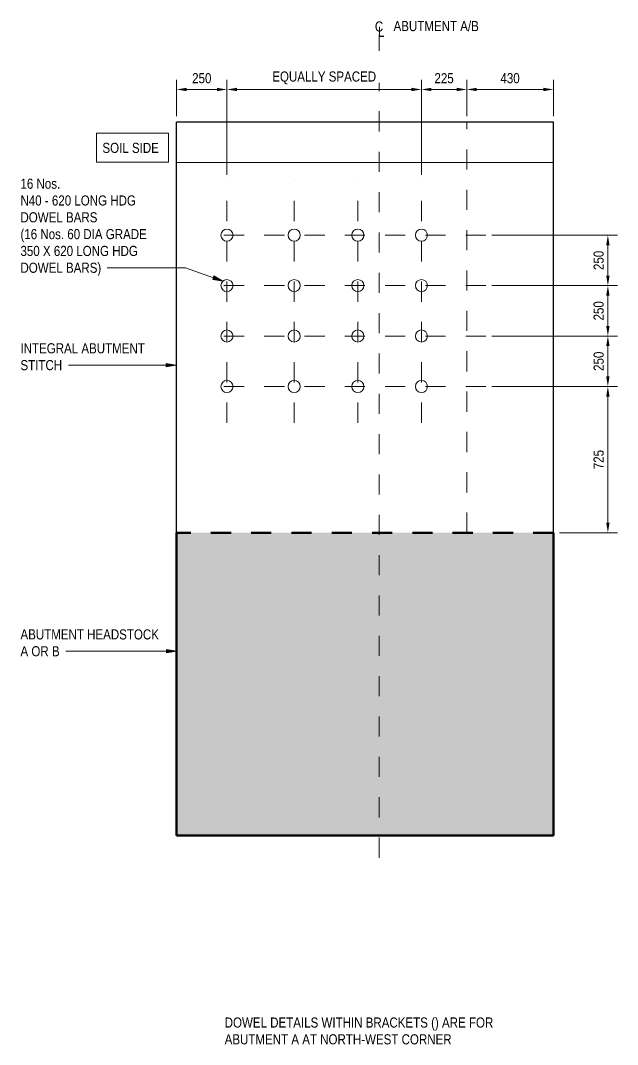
# Model space of a CAD drawing. Header units: metres. Extents: x 500.2 to 528.4, y 0.1 to 23.1.
# Drawn here: x 521.86 to 524.82, y 0.09 to 5.16 of the extents above; entities that cross this region are included whole.
import ezdxf

# ---------------------------------------------------------------- set-up
doc = ezdxf.new("R2010")
doc.units = ezdxf.units.M
doc.linetypes.add('JacobsCenter', pattern=[0.015, 0.009, -0.0015, 0.003, -0.0015])
doc.linetypes.add('JacobsDash', pattern=[0.0045, 0.003, -0.0015])
doc.layers.get('Defpoints').update_dxf_attribs({"color": 41})
for name, color, linetype, lineweight in [('A-ANNO-DIMS', 7, 'Continuous', 9), ('A-ANNO-NOTE', 7, 'Continuous', 9), ('A-DETL', 7, 'Continuous', 13), ('A-DETL-GENF', 7, 'Continuous', 9), ('G-ANNO-TEXT', 7, 'Continuous', 9)]:
    doc.layers.add(name, color=color, linetype=linetype, lineweight=lineweight)
doc.styles.add('Arial Narrow_5', font='ARIALN.TTF', dxfattribs={"height": 0.0025})
doc.styles.add('Arial Narrow_9', font='ARIALN.TTF', dxfattribs={"height": 0.05})
doc.dimstyles.new('Dimension_Standard_O__mm__5', dxfattribs={"dimscale": 0.3048, "dimtxt": 0.051172, "dimasz": 0.164042, "dimexe": 0.15748, "dimexo": 0.098425, "dimgap": 0.098425, "dimtad": 1, "dimdec": 0, "dimlfac": 1000, "dimzin": 0, "dimdsep": 46, "dimtxsty": 'Arial Narrow_9', "dimsah": 1, "dimcen": 0.09, "dimaunit": 1, "dimadec": 4, "dimazin": 0, "dimtfac": 1, "dimtdec": 4, "dimtix": 1, "dimtmove": 0, "dimatfit": 3, "dimfxl": 1, "dimtvp": 1, "dimtfill": 1, "dimtolj": 1, "dimtzin": 0, "dimlwd": 18, "dimlwe": 18, "dimarcsym": 2})
doc.dimstyles.new('Dimension_Standard_T__mm__1', dxfattribs={"dimscale": 0.3048, "dimtxt": 0.051172, "dimasz": 0.164042, "dimexe": 0.15748, "dimexo": 0.098425, "dimgap": 0.065617, "dimtad": 1, "dimdec": 0, "dimlfac": 1000, "dimzin": 0, "dimdsep": 46, "dimtxsty": 'Arial Narrow_9', "dimsah": 1, "dimcen": 0.09, "dimaunit": 1, "dimadec": 4, "dimazin": 0, "dimtfac": 1, "dimtdec": 4, "dimtix": 1, "dimtmove": 0, "dimatfit": 3, "dimfxl": 1, "dimtvp": 1, "dimtolj": 1, "dimtzin": 0, "dimlwd": 18, "dimlwe": 18, "dimarcsym": 2})

# ---------------------------------------------------------------- blocks, each defined once
blk = doc.blocks.new('CS_Annot_Centreline Symbol1 - CS_Annot_Centreline Symbol-5070896-DRG-2873066 - SECTION 3')
at = {"layer": 'A-ANNO-NOTE', "char_height": 0.0025, "attachment_point": 1, "style": 'Arial Narrow_5'}
for s, insert, width in [('C  ', (-0.00119, 0.00463), 0.0044093), ('L', (-0.00041, 0.00329), 0.0019241)]:
    blk.add_mtext(s, dxfattribs=dict(at, insert=insert, width=width))
blk = doc.blocks.new('DIMBLOCK19-DRG-2873066 - SECTION 3')
at = {"layer": 'A-ANNO-DIMS', "color": 0, "lineweight": 18, "transparency": 16777216}
for p, q in [((524.1989, 3.3493), (524.8223, 3.3493)), ((524.7743, 3.2993), (524.7743, 2.6743)), ((524.5339, 2.6243), (524.8223, 2.6243))]:
    blk.add_line(p, q, dxfattribs=at)
at = {"layer": 'A-ANNO-DIMS', "color": 0, "transparency": 16777216}
for points in [[(524.7659, 3.2993), (524.7826, 3.2993), (524.7743, 3.3493)], [(524.7659, 2.6743), (524.7826, 2.6743), (524.7743, 2.6243)]]:
    blk.add_solid(points, dxfattribs=at)
at = {"layer": 'Defpoints', "color": 0, "transparency": 16777216}
for p in [(524.1689, 3.3493), (524.5039, 2.6243), (524.7743, 2.6243)]:
    blk.add_point(p, dxfattribs=at)
at = {"layer": 'A-ANNO-DIMS', "color": 0, "lineweight": 18, "transparency": 16777216, "insert": (524.7287, 2.9868), "char_height": 0.05, "width": 0.114039, "attachment_point": 5, "rotation": 90, "style": 'Arial Narrow_9'}
blk.add_mtext('\\A1;725', dxfattribs=at)
blk = doc.blocks.new('DIMBLOCK20-DRG-2873066 - SECTION 3')
at = {"layer": 'A-ANNO-DIMS', "color": 0, "lineweight": 18, "transparency": 16777216}
for p, q in [((524.1989, 4.0993), (524.8223, 4.0993)), ((524.7743, 4.0493), (524.7743, 3.8993)), ((524.1989, 3.8493), (524.8223, 3.8493))]:
    blk.add_line(p, q, dxfattribs=at)
at = {"layer": 'A-ANNO-DIMS', "color": 0, "transparency": 16777216}
for points in [[(524.7659, 4.0493), (524.7826, 4.0493), (524.7743, 4.0993)], [(524.7659, 3.8993), (524.7826, 3.8993), (524.7743, 3.8493)]]:
    blk.add_solid(points, dxfattribs=at)
at = {"layer": 'Defpoints', "color": 0, "transparency": 16777216}
for p in [(524.1689, 4.0993), (524.1689, 3.8493), (524.7743, 3.8493)]:
    blk.add_point(p, dxfattribs=at)
at = {"layer": 'A-ANNO-DIMS', "color": 0, "lineweight": 18, "transparency": 16777216, "insert": (524.7287, 3.9743), "char_height": 0.05, "width": 0.114039, "attachment_point": 5, "rotation": 90, "style": 'Arial Narrow_9'}
blk.add_mtext('\\A1;250', dxfattribs=at)
blk = doc.blocks.new('DIMBLOCK21-DRG-2873066 - SECTION 3')
at = {"layer": 'A-ANNO-DIMS', "color": 0, "lineweight": 18, "transparency": 16777216}
for p, q in [((524.1989, 3.8493), (524.8223, 3.8493)), ((524.7743, 3.7993), (524.7743, 3.6493)), ((524.1989, 3.5993), (524.8223, 3.5993))]:
    blk.add_line(p, q, dxfattribs=at)
at = {"layer": 'A-ANNO-DIMS', "color": 0, "transparency": 16777216}
for points in [[(524.7659, 3.7993), (524.7826, 3.7993), (524.7743, 3.8493)], [(524.7659, 3.6493), (524.7826, 3.6493), (524.7743, 3.5993)]]:
    blk.add_solid(points, dxfattribs=at)
at = {"layer": 'Defpoints', "color": 0, "transparency": 16777216}
for p in [(524.1689, 3.8493), (524.1689, 3.5993), (524.7743, 3.5993)]:
    blk.add_point(p, dxfattribs=at)
at = {"layer": 'A-ANNO-DIMS', "color": 0, "lineweight": 18, "transparency": 16777216, "insert": (524.7287, 3.7243), "char_height": 0.05, "width": 0.114039, "attachment_point": 5, "rotation": 90, "style": 'Arial Narrow_9'}
blk.add_mtext('\\A1;250', dxfattribs=at)
blk = doc.blocks.new('DIMBLOCK22-DRG-2873066 - SECTION 3')
at = {"layer": 'A-ANNO-DIMS', "color": 0, "lineweight": 18, "transparency": 16777216}
for p, q in [((524.1989, 3.5993), (524.8223, 3.5993)), ((524.7743, 3.5493), (524.7743, 3.3993)), ((524.1989, 3.3493), (524.8223, 3.3493))]:
    blk.add_line(p, q, dxfattribs=at)
at = {"layer": 'A-ANNO-DIMS', "color": 0, "transparency": 16777216}
for points in [[(524.7659, 3.5493), (524.7826, 3.5493), (524.7743, 3.5993)], [(524.7659, 3.3993), (524.7826, 3.3993), (524.7743, 3.3493)]]:
    blk.add_solid(points, dxfattribs=at)
at = {"layer": 'Defpoints', "color": 0, "transparency": 16777216}
for p in [(524.1689, 3.5993), (524.1689, 3.3493), (524.7743, 3.3493)]:
    blk.add_point(p, dxfattribs=at)
at = {"layer": 'A-ANNO-DIMS', "color": 0, "lineweight": 18, "transparency": 16777216, "insert": (524.7287, 3.4743), "char_height": 0.05, "width": 0.114039, "attachment_point": 5, "rotation": 90, "style": 'Arial Narrow_9'}
blk.add_mtext('\\A1;250', dxfattribs=at)
blk = doc.blocks.new('DIMBLOCK23-DRG-2873066 - SECTION 3')
at = {"layer": 'A-ANNO-DIMS', "color": 0, "lineweight": 18, "transparency": 16777216}
for p, q in [((522.6339, 4.6893), (522.6339, 4.8696)), ((522.8839, 4.3993), (522.8839, 4.8696)), ((522.6839, 4.8216), (522.8339, 4.8216))]:
    blk.add_line(p, q, dxfattribs=at)
at = {"layer": 'A-ANNO-DIMS', "color": 0, "transparency": 16777216}
for points in [[(522.6839, 4.83), (522.6839, 4.8133), (522.6339, 4.8216)], [(522.8339, 4.83), (522.8339, 4.8133), (522.8839, 4.8216)]]:
    blk.add_solid(points, dxfattribs=at)
at = {"layer": 'Defpoints', "color": 0, "transparency": 16777216}
for p in [(522.8839, 4.8216), (522.6339, 4.6593), (522.8839, 4.3693)]:
    blk.add_point(p, dxfattribs=at)
at = {"layer": 'A-ANNO-DIMS', "color": 0, "lineweight": 18, "transparency": 16777216, "insert": (522.7589, 4.8772), "char_height": 0.05, "width": 0.114039, "attachment_point": 5, "style": 'Arial Narrow_9', "bg_fill": 3, "box_fill_scale": 1.1, "bg_fill_color": 256, "bg_fill_true_color": 13158600, "bg_fill_transparency": 0}
blk.add_mtext('\\A1;250', dxfattribs=at)
blk = doc.blocks.new('DIMBLOCK24-DRG-2873066 - SECTION 3')
at = {"layer": 'A-ANNO-DIMS', "color": 0, "lineweight": 18, "transparency": 16777216}
for p, q in [((522.8839, 4.3993), (522.8839, 4.8696)), ((523.8489, 4.3993), (523.8489, 4.8696)), ((522.9339, 4.8216), (523.7989, 4.8216))]:
    blk.add_line(p, q, dxfattribs=at)
at = {"layer": 'A-ANNO-DIMS', "color": 0, "transparency": 16777216}
for points in [[(522.9339, 4.83), (522.9339, 4.8133), (522.8839, 4.8216)], [(523.7989, 4.83), (523.7989, 4.8133), (523.8489, 4.8216)]]:
    blk.add_solid(points, dxfattribs=at)
at = {"layer": 'Defpoints', "color": 0, "transparency": 16777216}
for p in [(523.8489, 4.8216), (522.8839, 4.3693), (523.8489, 4.3693)]:
    blk.add_point(p, dxfattribs=at)
at = {"layer": 'A-ANNO-DIMS', "color": 0, "lineweight": 18, "transparency": 16777216, "insert": (523.3664, 4.879), "char_height": 0.05, "width": 0.618932, "attachment_point": 5, "style": 'Arial Narrow_9', "bg_fill": 3, "box_fill_scale": 1.1, "bg_fill_color": 256, "bg_fill_true_color": 13158600, "bg_fill_transparency": 0}
blk.add_mtext('\\A1;EQUALLY SPACED', dxfattribs=at)
blk = doc.blocks.new('DIMBLOCK25-DRG-2873066 - SECTION 3')
at = {"layer": 'A-ANNO-DIMS', "color": 0, "lineweight": 18, "transparency": 16777216}
for p, q in [((523.8489, 4.3993), (523.8489, 4.8696)), ((524.0739, 4.6893), (524.0739, 4.8696)), ((523.8989, 4.8216), (524.0239, 4.8216))]:
    blk.add_line(p, q, dxfattribs=at)
at = {"layer": 'A-ANNO-DIMS', "color": 0, "transparency": 16777216}
for points in [[(523.8989, 4.83), (523.8989, 4.8133), (523.8489, 4.8216)], [(524.0239, 4.83), (524.0239, 4.8133), (524.0739, 4.8216)]]:
    blk.add_solid(points, dxfattribs=at)
at = {"layer": 'Defpoints', "color": 0, "transparency": 16777216}
for p in [(524.0739, 4.8216), (524.0739, 4.6593), (523.8489, 4.3693)]:
    blk.add_point(p, dxfattribs=at)
at = {"layer": 'A-ANNO-DIMS', "color": 0, "lineweight": 18, "transparency": 16777216, "insert": (523.9614, 4.8772), "char_height": 0.05, "width": 0.114039, "attachment_point": 5, "style": 'Arial Narrow_9', "bg_fill": 3, "box_fill_scale": 1.1, "bg_fill_color": 256, "bg_fill_true_color": 13158600, "bg_fill_transparency": 0}
blk.add_mtext('\\A1;225', dxfattribs=at)
blk = doc.blocks.new('DIMBLOCK26-DRG-2873066 - SECTION 3')
at = {"layer": 'A-ANNO-DIMS', "color": 0, "lineweight": 18, "transparency": 16777216}
for p, q in [((524.0739, 4.6893), (524.0739, 4.8696)), ((524.5039, 4.6893), (524.5039, 4.8696)), ((524.1239, 4.8216), (524.4539, 4.8216))]:
    blk.add_line(p, q, dxfattribs=at)
at = {"layer": 'A-ANNO-DIMS', "color": 0, "transparency": 16777216}
for points in [[(524.1239, 4.83), (524.1239, 4.8133), (524.0739, 4.8216)], [(524.4539, 4.83), (524.4539, 4.8133), (524.5039, 4.8216)]]:
    blk.add_solid(points, dxfattribs=at)
at = {"layer": 'Defpoints', "color": 0, "transparency": 16777216}
for p in [(524.5039, 4.8216), (524.0739, 4.6593), (524.5039, 4.6593)]:
    blk.add_point(p, dxfattribs=at)
at = {"layer": 'A-ANNO-DIMS', "color": 0, "lineweight": 18, "transparency": 16777216, "insert": (524.2889, 4.8772), "char_height": 0.05, "width": 0.114039, "attachment_point": 5, "style": 'Arial Narrow_9', "bg_fill": 3, "box_fill_scale": 1.1, "bg_fill_color": 256, "bg_fill_true_color": 13158600, "bg_fill_transparency": 0}
blk.add_mtext('\\A1;430', dxfattribs=at)

msp = doc.modelspace()

# ---------------------------------------------------------------- hatches: boundary and pattern name
at = {"layer": 'A-DETL-GENF', "true_color": 0xc0c0c0}
msp.add_hatch(color=9, dxfattribs=at).paths.add_polyline_path([(522.6339, 1.1229), (524.5039, 1.1229), (524.5039, 2.6243), (522.6339, 2.6243)])
at = {"layer": 'G-ANNO-TEXT'}
for points in [[(522.8632, 3.872), (522.8191, 3.8971), (522.8131, 3.8804)], [(522.6313, 3.4551), (522.5813, 3.4639), (522.5813, 3.4463)], [(522.633, 2.0368), (522.583, 2.0456), (522.583, 2.028)]]:
    msp.add_hatch(color=256, dxfattribs=at).paths.add_polyline_path(points)

# ---------------------------------------------------------------- linework, layer by layer
at = {"layer": 'A-DETL', "linetype": 'JacobsCenter', "lineweight": 18}
for p, q in [((523.6389, 1.0133), (523.6389, 5.0933)), ((522.8839, 3.1693), (522.8839, 4.3693)), ((523.2173, 3.1693), (523.2173, 4.3693)), ((523.5331, 3.1693), (523.5331, 4.3693)), ((523.8489, 3.1693), (523.8489, 4.3693)), ((524.1689, 4.0993), (522.8289, 4.0993)), ((524.1689, 3.8493), (522.8289, 3.8493)), ((524.1689, 3.5993), (522.8289, 3.5993)), ((524.1689, 3.3493), (522.8289, 3.3493))]:
    msp.add_line(p, q, dxfattribs=at)
at = {"layer": 'A-DETL', "lineweight": 25}
for p, q in [((522.6339, 2.6243), (522.6339, 4.6593)), ((524.5039, 4.6593), (522.6339, 4.6593)), ((524.5039, 2.6243), (524.5039, 4.6593))]:
    msp.add_line(p, q, dxfattribs=at)
at = {"layer": 'A-DETL', "linetype": 'JacobsDash', "lineweight": 18}
msp.add_line((524.0739, 2.6243), (524.0739, 4.6593), dxfattribs=at)
at = {"layer": 'A-DETL', "lineweight": 18}
msp.add_line((522.6339, 4.4593), (524.5039, 4.4593), dxfattribs=at)
at = {"layer": 'A-DETL', "linetype": 'JacobsDash', "lineweight": 50}
msp.add_line((524.5039, 2.6243), (522.6339, 2.6243), dxfattribs=at)
at = {"layer": 'A-DETL', "lineweight": 50}
for p, q in [((522.6339, 2.6243), (522.6339, 1.1229)), ((524.5039, 1.1229), (524.5039, 2.6243)), ((522.6339, 1.1229), (524.5039, 1.1229))]:
    msp.add_line(p, q, dxfattribs=at)
at = {"layer": 'A-DETL', "lineweight": 18}
for centre in [(522.8839, 4.0993), (523.2173, 4.0993), (523.5331, 4.0993), (523.8489, 4.0993), (522.8839, 3.8493), (523.2173, 3.8493), (523.5331, 3.8493), (523.8489, 3.8493), (522.8839, 3.5993), (523.2173, 3.5993), (523.5331, 3.5993), (523.8489, 3.5993), (522.8839, 3.3493), (523.2173, 3.3493), (523.5331, 3.3493), (523.8489, 3.3493)]:
    msp.add_circle(centre, 0.03, dxfattribs=at)
at = {"layer": 'G-ANNO-TEXT'}
for p, q in [((522.5636, 3.9379), (522.2898, 3.9379)), ((522.6782, 3.9379), (522.5636, 3.9379)), ((522.8632, 3.872), (522.6782, 3.9379)), ((522.8191, 3.8971), (522.8131, 3.8804)), ((522.8131, 3.8804), (522.8632, 3.872)), ((522.8632, 3.872), (522.8191, 3.8971)), ((522.508, 3.4551), (522.0967, 3.4551)), ((522.6313, 3.4551), (522.508, 3.4551)), ((522.6313, 3.4551), (522.5813, 3.4639)), ((522.5813, 3.4639), (522.5813, 3.4463)), ((522.5813, 3.4463), (522.6313, 3.4551)), ((522.5831, 2.0368), (522.0834, 2.0368)), ((522.633, 2.0368), (522.583, 2.0456)), ((522.583, 2.0456), (522.583, 2.028)), ((522.583, 2.028), (522.633, 2.0368)), ((522.633, 2.0368), (522.5831, 2.0368))]:
    msp.add_line(p, q, dxfattribs=at)
at = {"layer": 'G-ANNO-TEXT', "lineweight": 18, "flags": 128}
msp.add_lwpolyline([(522.2358, 4.6045), (522.5936, 4.6045), (522.5936, 4.4611), (522.2358, 4.4611)], close=True, dxfattribs=at)

# ---------------------------------------------------------------- block references
at = {"layer": 'A-ANNO-NOTE', "xscale": 20, "yscale": 20, "zscale": 20}
msp.add_blockref('CS_Annot_Centreline Symbol1 - CS_Annot_Centreline Symbol-5070896-DRG-2873066 - SECTION 3', (523.6417, 5.0666), dxfattribs=at)

# ---------------------------------------------------------------- texts
at = {"layer": 'A-ANNO-NOTE', "insert": (523.7106, 5.161), "char_height": 0.05, "attachment_point": 1, "style": 'Arial Narrow_9', "bg_fill": 3, "box_fill_scale": 1, "bg_fill_color": 256, "bg_fill_true_color": 13158600, "bg_fill_transparency": 0}
msp.add_mtext('ABUTMENT A/B', dxfattribs=at)
at = {"layer": 'G-ANNO-TEXT', "char_height": 0.05, "attachment_point": 1, "style": 'Arial Narrow_9', "bg_fill": 3, "box_fill_scale": 1, "bg_fill_color": 256, "bg_fill_transparency": 0}
for s, insert in [('16 Nos. ', (521.859, 4.3796)), ('N40 - 620 LONG HDG ', (521.859, 4.2963)), ('DOWEL BARS', (521.859, 4.2129)), ('(16 Nos. 60 DIA GRADE ', (521.859, 4.1296)), ('DOWEL BARS)', (521.859, 3.9629)), ('INTEGRAL ABUTMENT ', (521.859, 3.5635)), ('STITCH', (521.859, 3.4801)), ('ABUTMENT HEADSTOCK', (521.859, 2.1452)), ('A OR B', (521.859, 2.0618)), ('DOWEL DETAILS WITHIN BRACKETS () ARE FOR ', (522.8724, 0.2211))]:
    msp.add_mtext(s, dxfattribs=dict(at, insert=insert))

# ---------------------------------------------------------------- dimensions: what is measured, and where the dimension line sits
at = {"layer": 'A-ANNO-DIMS', "lineweight": 18}
for base, p1, p2, override, picture, middle in [((524.7743, 3.8493), (524.1689, 4.0993), (524.1689, 3.8493), {"dimpost": '<>', "dimfxl": 0.25}, 'DIMBLOCK20-DRG-2873066 - SECTION 3', (524.7287, 3.9743)), ((524.7743, 3.5993), (524.1689, 3.8493), (524.1689, 3.5993), {"dimpost": '<>', "dimfxl": 0.25}, 'DIMBLOCK21-DRG-2873066 - SECTION 3', (524.7287, 3.7243)), ((524.7743, 3.3493), (524.1689, 3.5993), (524.1689, 3.3493), {"dimpost": '<>', "dimfxl": 0.25}, 'DIMBLOCK22-DRG-2873066 - SECTION 3', (524.7287, 3.4743)), ((524.7743, 2.6243), (524.1689, 3.3493), (524.5039, 2.6243), {"dimpost": '<>', "dimfxl": 0.798655}, 'DIMBLOCK19-DRG-2873066 - SECTION 3', (524.7287, 2.9868))]:
    dim = msp.add_linear_dim(base=base, p1=p1, p2=p2, angle=90, dimstyle='Dimension_Standard_T__mm__1', override=override, dxfattribs=at)
    dim.commit()
    dim.dimension.update_dxf_attribs({"geometry": picture, "text_midpoint": middle})

# ---------------------------------------------------------------- next in the draw order: texts
at = {"layer": 'G-ANNO-TEXT', "lineweight": 18, "insert": (522.2658, 4.5571), "char_height": 0.05, "attachment_point": 1, "style": 'Arial Narrow_9', "bg_fill": 3, "box_fill_scale": 1, "bg_fill_color": 256, "bg_fill_transparency": 0}
msp.add_mtext('SOIL SIDE', dxfattribs=at)
at = {"layer": 'G-ANNO-TEXT', "char_height": 0.05, "attachment_point": 1, "style": 'Arial Narrow_9', "bg_fill": 3, "box_fill_scale": 1, "bg_fill_color": 256, "bg_fill_transparency": 0}
for s, insert in [('350 X 620 LONG HDG ', (521.859, 4.0462)), ('ABUTMENT A AT NORTH-WEST CORNER', (522.8724, 0.1378))]:
    msp.add_mtext(s, dxfattribs=dict(at, insert=insert))

# ---------------------------------------------------------------- next in the draw order: dimensions: what is measured, and where the dimension line sits
at = {"layer": 'A-ANNO-DIMS', "lineweight": 18}
dim = msp.add_linear_dim(base=(522.8839, 4.8216), p1=(522.6339, 4.6593), p2=(522.8839, 4.3693), dimstyle='Dimension_Standard_O__mm__5', override={"dimpost": '<>', "dimfxl": 0.382884}, dxfattribs=at)
dim.commit()
dim.dimension.update_dxf_attribs({"geometry": 'DIMBLOCK23-DRG-2873066 - SECTION 3', "text_midpoint": (522.7589, 4.8772)})

# ---------------------------------------------------------------- next in the draw order: dimensions: what is measured, and where the dimension line sits
dim = msp.add_linear_dim(base=(523.8489, 4.8216), p1=(522.8839, 4.3693), p2=(523.8489, 4.3693), text='EQUALLY SPACED', dimstyle='Dimension_Standard_O__mm__5', override={"dimpost": '<>', "dimfxl": 0.965}, dxfattribs=at)
dim.commit()
dim.dimension.update_dxf_attribs({"geometry": 'DIMBLOCK24-DRG-2873066 - SECTION 3', "text_midpoint": (523.3664, 4.879)})

# ---------------------------------------------------------------- next in the draw order: dimensions: what is measured, and where the dimension line sits
dim = msp.add_linear_dim(base=(524.0739, 4.8216), p1=(523.8489, 4.3693), p2=(524.0739, 4.6593), dimstyle='Dimension_Standard_O__mm__5', override={"dimpost": '<>', "dimfxl": 0.367049}, dxfattribs=at)
dim.commit()
dim.dimension.update_dxf_attribs({"geometry": 'DIMBLOCK25-DRG-2873066 - SECTION 3', "text_midpoint": (523.9614, 4.8772)})

# ---------------------------------------------------------------- next in the draw order: dimensions: what is measured, and where the dimension line sits
dim = msp.add_linear_dim(base=(524.5039, 4.8216), p1=(524.0739, 4.6593), p2=(524.5039, 4.6593), dimstyle='Dimension_Standard_O__mm__5', override={"dimpost": '<>', "dimfxl": 0.43}, dxfattribs=at)
dim.commit()
dim.dimension.update_dxf_attribs({"geometry": 'DIMBLOCK26-DRG-2873066 - SECTION 3', "text_midpoint": (524.2889, 4.8772)})

doc.saveas('drawing.dxf')
